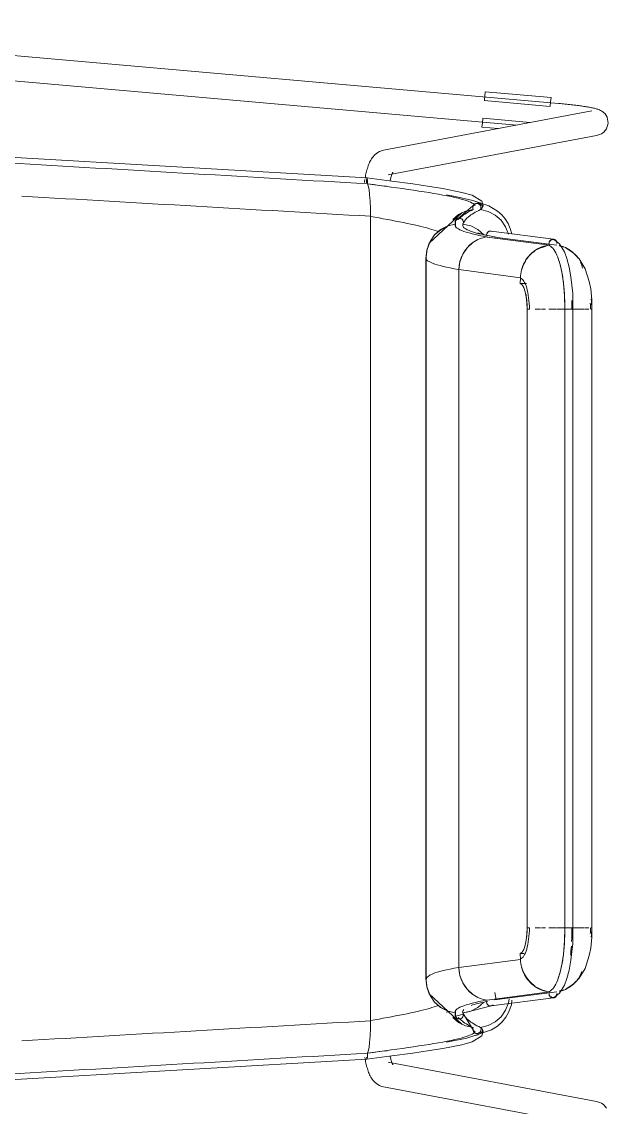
# Model space of a CAD drawing. Header units: millimetres. Extents: x 155927 to 326028, y -36033 to 97293.
# Drawn here: x 228621 to 228901, y 15437 to 15955 of the extents above; entities that cross this region are included whole.
import ezdxf

# ---------------------------------------------------------------- set-up
doc = ezdxf.new("R2010")
doc.units = ezdxf.units.MM
doc.header["$MEASUREMENT"] = 0
doc.layers.add('I-FURN', color=8, linetype='CONTINUOUS', lineweight=9)

msp = doc.modelspace()

# ---------------------------------------------------------------- linework, layer by layer
at = {"layer": 'I-FURN'}
for p, q in [((228876.87, 15915.6), (228433.55, 15954.55)), ((228432.5, 15942.59), (228857, 15905.3)), ((228841.67, 15919.13), (228841.85, 15921.18)), ((228841.85, 15921.18), (228873.26, 15918.42)), ((228841.48, 15916.94), (228872.89, 15914.18)), ((228841.49, 15917.07), (228841.67, 15919.13)), ((228873.08, 15916.37), (228872.9, 15914.31)), ((228873.26, 15918.42), (228873.08, 15916.37)), ((228892.72, 15912.12), (228793.43, 15893.31)), ((228877.03, 15915.59), (228876.87, 15915.6)), ((228877.78, 15915.52), (228877.03, 15915.59)), ((228878.53, 15915.45), (228877.78, 15915.52)), ((228879.28, 15915.38), (228878.53, 15915.45)), ((228880.02, 15915.3), (228879.28, 15915.38)), ((228880.76, 15915.23), (228880.02, 15915.3)), ((228881.5, 15915.15), (228880.76, 15915.23)), ((228882.22, 15915.07), (228881.5, 15915.15)), ((228882.94, 15914.99), (228882.22, 15915.07)), ((228883.65, 15914.91), (228882.94, 15914.99)), ((228884.35, 15914.82), (228883.65, 15914.91)), ((228885.04, 15914.74), (228884.35, 15914.82)), ((228885.71, 15914.65), (228885.04, 15914.74)), ((228886.37, 15914.56), (228885.71, 15914.65)), ((228887.02, 15914.47), (228886.37, 15914.56)), ((228887.66, 15914.38), (228887.02, 15914.47)), ((228888.28, 15914.29), (228887.66, 15914.38)), ((228888.88, 15914.2), (228888.28, 15914.29)), ((228889.47, 15914.11), (228888.88, 15914.2)), ((228890.03, 15914.02), (228889.47, 15914.11)), ((228890.59, 15913.92), (228890.03, 15914.02)), ((228891.12, 15913.83), (228890.59, 15913.92)), ((228891.63, 15913.74), (228891.12, 15913.83)), ((228892.13, 15913.64), (228891.63, 15913.74)), ((228892.61, 15913.54), (228892.13, 15913.64)), ((228893.07, 15913.45), (228892.61, 15913.54)), ((228893.51, 15913.35), (228893.07, 15913.45)), ((228893.94, 15913.25), (228893.51, 15913.35)), ((228894.35, 15913.15), (228893.94, 15913.25)), ((228894.75, 15913.04), (228894.35, 15913.15)), ((228895.15, 15912.92), (228894.75, 15913.04)), ((228895.54, 15912.8), (228895.15, 15912.92)), ((228895.95, 15912.66), (228895.54, 15912.8)), ((228896.38, 15912.49), (228895.95, 15912.66)), ((228896.85, 15912.27), (228896.38, 15912.49)), ((228897.41, 15911.97), (228896.85, 15912.27)), ((228898.11, 15911.49), (228897.41, 15911.97)), ((228899.02, 15910.63), (228898.11, 15911.49)), ((228840.37, 15904.26), (228840.55, 15906.31)), ((228840.55, 15906.31), (228840.73, 15908.37)), ((228863.34, 15906.51), (228840.74, 15908.5)), ((228900.06, 15908.98), (228899.02, 15910.63)), ((228899.71, 15903.47), (228900.55, 15906.22)), ((228900.55, 15906.22), (228900.06, 15908.98)), ((228795.66, 15881.52), (228894.95, 15900.33)), ((228840.37, 15904.26), (228848.26, 15903.57)), ((228895.37, 15900.42), (228894.95, 15900.33)), ((228895.89, 15900.56), (228895.37, 15900.42)), ((228896.51, 15900.77), (228895.89, 15900.56)), ((228897.31, 15901.14), (228896.51, 15900.77)), ((228898.39, 15901.89), (228897.31, 15901.14)), ((228899.71, 15903.47), (228898.39, 15901.89)), ((228785.58, 15880.12), (228453.67, 15899.4)), ((228788.5, 15890.2), (228788.1, 15889.67)), ((228788.95, 15890.73), (228788.5, 15890.2)), ((228789.47, 15891.26), (228788.95, 15890.73)), ((228790.07, 15891.77), (228789.47, 15891.26)), ((228790.76, 15892.25), (228790.07, 15891.77)), ((228791.55, 15892.69), (228790.76, 15892.25)), ((228792.44, 15893.05), (228791.55, 15892.69)), ((228793.43, 15893.31), (228792.44, 15893.05)), ((228785.94, 15885.2), (228785.75, 15884.6)), ((228786.15, 15885.8), (228785.94, 15885.2)), ((228786.37, 15886.38), (228786.15, 15885.8)), ((228786.6, 15886.95), (228786.37, 15886.38)), ((228786.85, 15887.51), (228786.6, 15886.95)), ((228787.13, 15888.06), (228786.85, 15887.51)), ((228787.42, 15888.59), (228787.13, 15888.06)), ((228787.74, 15889.14), (228787.42, 15888.59)), ((228788.1, 15889.67), (228787.74, 15889.14)), ((228784.8, 15880.7), (228784.67, 15880.01)), ((228784.93, 15881.39), (228784.8, 15880.7)), ((228785.08, 15882.05), (228784.93, 15881.39)), ((228785.23, 15882.71), (228785.08, 15882.05)), ((228785.39, 15883.35), (228785.23, 15882.71)), ((228785.56, 15883.98), (228785.39, 15883.35)), ((228785.43, 15879.58), (228785.48, 15879.87)), ((228785.48, 15879.87), (228785.44, 15879.58)), ((228785.48, 15879.87), (228785.53, 15880.06)), ((228785.53, 15880.05), (228785.48, 15879.87)), ((228785.53, 15880.06), (228785.58, 15880.12)), ((228785.58, 15880.11), (228785.53, 15880.05)), ((228785.75, 15884.6), (228785.56, 15883.98)), ((228785.58, 15880.12), (228785.64, 15880.05)), ((228785.58, 15880.11), (228797.44, 15878.56)), ((228785.64, 15880.04), (228785.58, 15880.11)), ((228785.64, 15880.05), (228785.69, 15879.85)), ((228785.69, 15879.85), (228785.64, 15880.04)), ((228785.73, 15879.55), (228785.69, 15879.85)), ((228785.69, 15879.85), (228785.73, 15879.55)), ((228796.89, 15879.88), (228796.79, 15879.44)), ((228797, 15880.31), (228796.89, 15879.88)), ((228797.11, 15880.7), (228797, 15880.31)), ((228797.21, 15881.07), (228797.11, 15880.7)), ((228797.32, 15881.4), (228797.21, 15881.07)), ((228797.43, 15881.7), (228797.32, 15881.4)), ((228797.53, 15881.97), (228797.43, 15881.7)), ((228797.63, 15882.21), (228797.53, 15881.97)), ((228797.71, 15882.4), (228797.63, 15882.21)), ((228797.79, 15882.55), (228797.71, 15882.4)), ((228797.83, 15882.64), (228797.79, 15882.55)), ((228797.88, 15882.71), (228797.83, 15882.64)), ((228797.89, 15882.74), (228797.88, 15882.71)), ((228784.45, 15878.59), (228784.35, 15877.87)), ((228784.56, 15879.31), (228784.45, 15878.59)), ((228785.38, 15878.75), (228785.37, 15878.26)), ((228785.37, 15878.26), (228785.38, 15878.75)), ((228785.37, 15878.26), (228785.37, 15877.76)), ((228785.37, 15877.76), (228785.37, 15878.26)), ((228785.4, 15879.2), (228785.38, 15878.75)), ((228785.38, 15878.75), (228785.4, 15879.2)), ((228785.44, 15879.58), (228785.4, 15879.2)), ((228785.4, 15879.2), (228785.43, 15879.58)), ((228785.76, 15879.16), (228785.73, 15879.55)), ((228785.73, 15879.55), (228785.76, 15879.17)), ((228785.76, 15879.17), (228785.79, 15878.71)), ((228785.78, 15878.71), (228785.76, 15879.16)), ((228785.77, 15877.25), (228785.79, 15877.72)), ((228785.79, 15877.72), (228785.77, 15877.25)), ((228785.77, 15877.25), (228786.17, 15876.35)), ((228786.17, 15876.35), (228785.77, 15877.25)), ((228785.79, 15878.22), (228785.78, 15878.71)), ((228785.79, 15878.71), (228785.79, 15878.22)), ((228785.79, 15877.72), (228785.79, 15878.22)), ((228785.79, 15878.22), (228785.79, 15877.72)), ((228786.54, 15874.6), (228786.17, 15876.35)), ((228786.17, 15876.35), (228786.54, 15874.61)), ((228786.54, 15874.61), (228786.85, 15872.14)), ((228786.85, 15872.11), (228786.54, 15874.6)), ((228796.69, 15878.97), (228796.59, 15878.48)), ((228796.79, 15879.44), (228796.69, 15878.97)), ((228797.44, 15878.56), (228807.37, 15877.21)), ((228807.37, 15877.21), (228815.39, 15876.02)), ((228815.39, 15876.02), (228821.7, 15874.99)), ((228821.7, 15874.99), (228830.72, 15873.19)), ((228786.85, 15872.11), (228787.09, 15869.05)), ((228787.09, 15869), (228786.85, 15872.11)), ((228827.56, 15871.27), (228823.5, 15872.01)), ((228836.08, 15869.38), (228827.56, 15871.27)), ((228830.72, 15873.19), (228835.72, 15871.78)), ((228835.72, 15871.78), (228840.36, 15869.01)), ((228843.71, 15866.71), (228836.08, 15869.38)), ((228787.09, 15869.01), (228787.24, 15865.53)), ((228787.24, 15865.47), (228787.09, 15869)), ((228787.24, 15865.47), (228787.3, 15861.78)), ((228787.3, 15861.7), (228787.24, 15865.47)), ((228837.11, 15867.68), (228827.69, 15859.56)), ((228832.57, 15864.27), (228829.24, 15862.63)), ((228829.25, 15862.62), (228832.57, 15864.26)), ((228832.57, 15864.26), (228836.18, 15865.05)), ((228836.18, 15865.05), (228832.57, 15864.27)), ((228836, 15866.03), (228836.09, 15866.52)), ((228836.09, 15866.52), (228836, 15866.03)), ((228836.03, 15865.53), (228836, 15866.03)), ((228836, 15866.03), (228836.03, 15865.53)), ((228836.18, 15865.05), (228836.03, 15865.53)), ((228836.03, 15865.53), (228836.18, 15865.05)), ((228836.09, 15866.52), (228836.3, 15866.97)), ((228836.3, 15866.97), (228836.09, 15866.52)), ((228836.62, 15867.35), (228836.3, 15866.97)), ((228836.3, 15866.97), (228836.62, 15867.34)), ((228837.02, 15867.64), (228836.62, 15867.35)), ((228836.62, 15867.34), (228837.02, 15867.63)), ((228836.84, 15867.53), (228837.05, 15867.65)), ((228837.48, 15867.82), (228837.02, 15867.64)), ((228837.02, 15867.63), (228837.48, 15867.81)), ((228837.97, 15867.88), (228837.48, 15867.82)), ((228837.48, 15867.81), (228837.97, 15867.87)), ((228838.45, 15867.81), (228837.97, 15867.88)), ((228837.97, 15867.87), (228838.45, 15867.8)), ((228838.9, 15867.61), (228838.45, 15867.81)), ((228838.45, 15867.8), (228838.9, 15867.61)), ((228838.9, 15867.61), (228839.3, 15867.31)), ((228839.3, 15867.31), (228838.9, 15867.61)), ((228839.3, 15867.31), (228839.6, 15866.92)), ((228839.61, 15866.92), (228839.3, 15867.31)), ((228839.6, 15866.92), (228839.8, 15866.46)), ((228839.8, 15866.47), (228839.61, 15866.92)), ((228839.83, 15865.47), (228839.67, 15865)), ((228839.67, 15865), (228839.83, 15865.47)), ((228843.3, 15864.1), (228839.67, 15865)), ((228839.88, 15865.97), (228839.8, 15866.47)), ((228839.8, 15866.46), (228839.87, 15865.97)), ((228839.87, 15865.97), (228839.83, 15865.47)), ((228839.83, 15865.47), (228839.88, 15865.97)), ((228840.36, 15869.01), (228840.89, 15866.82)), ((228840.89, 15866.82), (228840.59, 15865.91)), ((228846.62, 15862.36), (228843.3, 15864.1)), ((228847.82, 15864.21), (228843.71, 15866.71)), ((228849.79, 15862.47), (228847.82, 15864.21)), ((228787.3, 15478.3), (228787.3, 15861.7)), ((228787.3, 15861.7), (228787.3, 15478.3)), ((228830.92, 15863.57), (228815.22, 15848.97)), ((228829.24, 15862.63), (228826.41, 15860.23)), ((228826.41, 15860.22), (228829.25, 15862.62)), ((228827.59, 15859.01), (228827.68, 15859.5)), ((228827.67, 15859.5), (228827.59, 15859.01)), ((228827.63, 15858.51), (228827.59, 15859.01)), ((228827.59, 15859.01), (228827.63, 15858.51)), ((228827.88, 15859.95), (228827.67, 15859.5)), ((228827.68, 15859.5), (228827.88, 15859.95)), ((228827.82, 15859.86), (228827.78, 15856.98)), ((228828.19, 15860.34), (228827.88, 15859.95)), ((228827.88, 15859.95), (228828.19, 15860.33)), ((228828.19, 15860.33), (228828.59, 15860.63)), ((228828.59, 15860.63), (228828.19, 15860.34)), ((228829.06, 15860.82), (228828.59, 15860.63)), ((228828.59, 15860.63), (228829.06, 15860.81)), ((228829.55, 15860.89), (228829.06, 15860.82)), ((228829.06, 15860.81), (228829.55, 15860.88)), ((228830.04, 15860.82), (228829.55, 15860.89)), ((228829.55, 15860.88), (228830.04, 15860.81)), ((228830.5, 15860.63), (228830.04, 15860.82)), ((228830.04, 15860.81), (228830.5, 15860.63)), ((228830.5, 15860.63), (228830.9, 15860.33)), ((228830.9, 15860.34), (228830.5, 15860.63)), ((228831.22, 15859.95), (228830.9, 15860.34)), ((228830.9, 15860.33), (228831.21, 15859.95)), ((228831.21, 15859.95), (228831.42, 15859.5)), ((228831.42, 15859.5), (228831.22, 15859.95)), ((228831.42, 15859.5), (228831.5, 15859.01)), ((228831.5, 15859.01), (228831.42, 15859.5)), ((228831.5, 15859.01), (228831.46, 15858.51)), ((228831.46, 15858.51), (228831.5, 15859.01)), ((228849.45, 15859.88), (228846.62, 15862.36)), ((228851.62, 15856.79), (228849.45, 15859.88)), ((228851.47, 15860.49), (228849.79, 15862.47)), ((228852.85, 15858.29), (228851.47, 15860.49)), ((228820.68, 15855.4), (228817.81, 15852.89)), ((228817.82, 15852.89), (228820.69, 15855.39)), ((228824.08, 15857.15), (228820.68, 15855.4)), ((228820.69, 15855.39), (228824.08, 15857.14)), ((228827.79, 15858.04), (228824.08, 15857.15)), ((228827.8, 15858.04), (228827.63, 15858.51)), ((228827.63, 15858.51), (228827.79, 15858.04)), ((228831.46, 15858.51), (228831.3, 15858.04)), ((228831.3, 15858.04), (228831.46, 15858.51)), ((228835.01, 15857.15), (228831.3, 15858.04)), ((228831.58, 15858.72), (228831.4, 15858.29)), ((228838.41, 15855.4), (228835.01, 15857.15)), ((228838.38, 15853.89), (228840.81, 15853.13)), ((228841.28, 15852.89), (228838.41, 15855.4)), ((228842.86, 15853.81), (228842.66, 15853.36)), ((228843.16, 15854.2), (228842.86, 15853.81)), ((228843.54, 15854.49), (228843.16, 15854.2)), ((228843.98, 15854.68), (228843.54, 15854.49)), ((228844.45, 15854.75), (228843.98, 15854.68)), ((228844.92, 15854.68), (228844.45, 15854.75)), ((228844.68, 15854.73), (228874.46, 15850.88)), ((228845.36, 15854.49), (228844.92, 15854.68)), ((228853.02, 15853.28), (228851.62, 15856.79)), ((228853.87, 15855.93), (228852.85, 15858.29)), ((228854.53, 15853.42), (228853.87, 15855.93)), ((228815.82, 15850.07), (228814.09, 15845.6)), ((228815.64, 15849.75), (228814.27, 15846.18)), ((228814.28, 15846.18), (228815.65, 15849.75)), ((228815.22, 15848.97), (228814.52, 15847.04)), ((228817.81, 15852.89), (228815.64, 15849.75)), ((228815.65, 15849.75), (228817.82, 15852.89)), ((228836.01, 15849.27), (228833.27, 15846.78)), ((228840.81, 15853.13), (228847.11, 15851.76)), ((228842.66, 15853.36), (228842.58, 15852.87)), ((228842.58, 15852.87), (228842.62, 15852.37)), ((228842.78, 15851.9), (228872.48, 15848.06)), ((228846.32, 15851.88), (228876.02, 15848.04)), ((228870.05, 15848.81), (228874.83, 15848.19)), ((228874.96, 15850.52), (228877.34, 15848.63)), ((228877.34, 15848.63), (228879.64, 15844.8)), ((228814.09, 15845.6), (228813.65, 15841.85)), ((228813.8, 15842.39), (228814.28, 15846.18)), ((228814.27, 15846.18), (228813.8, 15842.39)), ((228831.19, 15843.67), (228829.88, 15840.13)), ((228833.27, 15846.78), (228831.19, 15843.67)), ((228879.64, 15844.8), (228880.84, 15841.63)), ((228880.45, 15846.5), (228882.72, 15845.16)), ((228882.72, 15845.16), (228884.79, 15843.49)), ((228884.79, 15843.49), (228886.62, 15841.52)), ((228813.65, 15841.85), (228813.65, 15537.05)), ((228813.8, 15497.61), (228813.8, 15842.39)), ((228813.8, 15842.39), (228813.8, 15497.61)), ((228829.88, 15840.13), (228829.4, 15836.36)), ((228876.69, 15841.58), (228876.5, 15842.1)), ((228877.57, 15838.76), (228876.69, 15841.58)), ((228878.37, 15835.26), (228877.57, 15838.76)), ((228880.84, 15841.63), (228881.92, 15837.59)), ((228886.62, 15841.52), (228889.49, 15836.8)), ((228829.4, 15836.36), (228858.68, 15832.5)), ((228829.4, 15503.64), (228829.4, 15836.36)), ((228829.4, 15836.36), (228829.4, 15503.64)), ((228879.2, 15829.82), (228878.37, 15835.26)), ((228881.92, 15837.59), (228882.78, 15832.87)), ((228889.49, 15836.8), (228891.52, 15830.65)), ((228858.68, 15832.5), (228858.61, 15829.78)), ((228861.62, 15829.78), (228858.61, 15829.78)), ((228858.61, 15829.78), (228859.47, 15829.14)), ((228859.47, 15829.14), (228860.26, 15827.79)), ((228879.68, 15823.84), (228879.2, 15829.82)), ((228882.78, 15832.87), (228883.58, 15824.99)), ((228891.52, 15830.65), (228892.17, 15827.15)), ((228860.26, 15827.79), (228860.93, 15825.81)), ((228860.93, 15825.81), (228861.44, 15823.31)), ((228861.44, 15823.31), (228861.76, 15820.46)), ((228879.77, 15817.43), (228879.68, 15823.84)), ((228883.58, 15824.99), (228883.73, 15817.43)), ((228892.17, 15827.15), (228892.69, 15821.94)), ((228861.76, 15820.46), (228861.87, 15817.43)), ((228892.69, 15821.94), (228892.77, 15817.43)), ((228861.87, 15817.43), (228861.87, 15522.57)), ((228861.93, 15522.57), (228861.93, 15817.43)), ((228865.78, 15817.43), (228868.24, 15817.43)), ((228868.76, 15817.43), (228870.6, 15817.43)), ((228872.23, 15817.43), (228875.79, 15817.43)), ((228875.98, 15817.43), (228879.8, 15817.43)), ((228879.8, 15817.43), (228875.99, 15817.43)), ((228879.77, 15817.43), (228879.77, 15522.57)), ((228879.77, 15817.43), (228883.73, 15817.43)), ((228879.88, 15817.43), (228879.77, 15817.43)), ((228880.1, 15817.43), (228879.88, 15817.43)), ((228880.43, 15817.43), (228880.1, 15817.43)), ((228880.85, 15817.43), (228880.43, 15817.43)), ((228881.33, 15817.43), (228880.85, 15817.43)), ((228881.82, 15817.43), (228881.33, 15817.43)), ((228882.32, 15817.43), (228881.82, 15817.43)), ((228882.77, 15817.43), (228882.32, 15817.43)), ((228883.16, 15817.43), (228882.77, 15817.43)), ((228883.46, 15817.43), (228883.16, 15817.43)), ((228883.66, 15817.43), (228883.46, 15817.43)), ((228886.51, 15817.43), (228883.49, 15817.43)), ((228883.49, 15817.43), (228886.5, 15817.43)), ((228883.73, 15817.43), (228883.66, 15817.43)), ((228883.73, 15522.57), (228883.73, 15817.43)), ((228886.67, 15817.43), (228889.25, 15817.43)), ((228889.52, 15817.43), (228891.28, 15817.43)), ((228892.47, 15817.43), (228892.75, 15817.43)), ((228892.77, 15817.43), (228892.6, 15817.43)), ((228892.77, 15522.57), (228892.77, 15817.43)), ((228813.65, 15537.05), (228813.65, 15498.14)), ((228861.87, 15522.57), (228861.76, 15519.54)), ((228867.04, 15522.57), (228865.78, 15522.57)), ((228867.03, 15522.57), (228868.28, 15522.57)), ((228870.6, 15522.57), (228868.76, 15522.57)), ((228875.79, 15522.57), (228872.23, 15522.57)), ((228879.8, 15522.57), (228875.98, 15522.57)), ((228875.99, 15522.57), (228879.8, 15522.57)), ((228879.69, 15516.35), (228879.77, 15522.57)), ((228883.73, 15522.57), (228879.88, 15522.57)), ((228879.88, 15522.57), (228880.1, 15522.57)), ((228880.1, 15522.57), (228880.43, 15522.57)), ((228880.43, 15522.57), (228880.85, 15522.57)), ((228880.85, 15522.57), (228881.33, 15522.57)), ((228881.33, 15522.57), (228881.82, 15522.57)), ((228881.82, 15522.57), (228882.32, 15522.57)), ((228882.32, 15522.57), (228882.77, 15522.57)), ((228882.77, 15522.57), (228883.16, 15522.57)), ((228883.16, 15522.57), (228883.46, 15522.57)), ((228883.46, 15522.57), (228883.66, 15522.57)), ((228883.49, 15522.57), (228886.51, 15522.57)), ((228886.5, 15522.57), (228883.49, 15522.57)), ((228883.58, 15515.01), (228883.73, 15522.57)), ((228883.66, 15522.57), (228883.73, 15522.57)), ((228889.25, 15522.57), (228886.67, 15522.57)), ((228891.28, 15522.57), (228889.52, 15522.57)), ((228892.75, 15522.57), (228892.47, 15522.57)), ((228892.6, 15522.57), (228892.77, 15522.57)), ((228892.69, 15518.06), (228892.77, 15522.57)), ((228861.76, 15519.54), (228861.44, 15516.69)), ((228892.17, 15512.85), (228892.69, 15518.06)), ((228860.26, 15512.21), (228859.47, 15510.86)), ((228860.93, 15514.19), (228860.26, 15512.21)), ((228861.44, 15516.69), (228860.93, 15514.19)), ((228879.16, 15509.79), (228879.69, 15516.35)), ((228882.78, 15507.13), (228883.58, 15515.01)), ((228891.52, 15509.35), (228892.17, 15512.85)), ((228858.68, 15507.5), (228829.4, 15503.64)), ((228859.47, 15510.86), (228858.61, 15510.22)), ((228858.61, 15510.22), (228860.27, 15510.22)), ((228858.61, 15510.22), (228858.68, 15507.5)), ((228878.57, 15505.77), (228879.16, 15509.79)), ((228881.92, 15502.41), (228882.78, 15507.13)), ((228889.49, 15503.2), (228891.52, 15509.35)), ((228829.4, 15503.64), (228829.88, 15499.87)), ((228877.6, 15501.34), (228878.57, 15505.77)), ((228880.84, 15498.37), (228881.92, 15502.41)), ((228886.62, 15498.48), (228889.49, 15503.2)), ((228814.09, 15494.4), (228813.65, 15498.15)), ((228814.28, 15493.82), (228813.8, 15497.61)), ((228813.8, 15497.61), (228814.27, 15493.82)), ((228829.88, 15499.87), (228831.19, 15496.33)), ((228876.5, 15497.9), (228877.6, 15501.34)), ((228879.64, 15495.2), (228880.84, 15498.37)), ((228884.79, 15496.51), (228886.62, 15498.48)), ((228815.82, 15489.93), (228814.09, 15494.4)), ((228814.27, 15493.82), (228815.64, 15490.25)), ((228815.65, 15490.25), (228814.28, 15493.82)), ((228815.22, 15491.03), (228814.52, 15492.96)), ((228831.19, 15496.33), (228833.27, 15493.21)), ((228833.27, 15493.21), (228836.01, 15490.73)), ((228842.78, 15488.1), (228872.48, 15491.94)), ((228876.02, 15491.96), (228846.32, 15488.12)), ((228847.11, 15488.24), (228846.42, 15491.73)), ((228870.05, 15491.19), (228872.49, 15491.51)), ((228877.34, 15491.37), (228879.64, 15495.2)), ((228880.45, 15493.5), (228882.72, 15494.84)), ((228882.72, 15494.84), (228884.79, 15496.51)), ((228830.92, 15476.43), (228815.22, 15491.03)), ((228815.64, 15490.25), (228817.81, 15487.11)), ((228817.82, 15487.11), (228815.65, 15490.25)), ((228817.81, 15487.11), (228820.68, 15484.6)), ((228820.69, 15484.61), (228817.82, 15487.11)), ((228838.41, 15484.6), (228841.28, 15487.11)), ((228842.62, 15487.63), (228842.58, 15487.13)), ((228842.58, 15487.13), (228842.66, 15486.64)), ((228842.66, 15486.64), (228842.86, 15486.19)), ((228874.46, 15489.12), (228844.68, 15485.27)), ((228851.62, 15483.21), (228853.02, 15486.72)), ((228853.39, 15488.47), (228853.01, 15486.72)), ((228853.02, 15486.72), (228853.39, 15488.46)), ((228854.36, 15485.73), (228854.65, 15488)), ((228874.96, 15489.48), (228877.34, 15491.37)), ((228820.68, 15484.6), (228824.08, 15482.85)), ((228824.08, 15482.85), (228820.69, 15484.61)), ((228824.08, 15482.85), (228827.79, 15481.96)), ((228827.59, 15480.99), (228827.63, 15481.49)), ((228827.63, 15481.49), (228827.59, 15480.99)), ((228827.63, 15481.49), (228827.8, 15481.96)), ((228827.79, 15481.96), (228827.63, 15481.49)), ((228827.69, 15480.44), (228831.58, 15481.28)), ((228827.82, 15480.14), (228827.78, 15483.02)), ((228833.15, 15482.31), (228831.28, 15481.99)), ((228831.3, 15481.96), (228835.01, 15482.85)), ((228831.3, 15481.96), (228831.46, 15481.49)), ((228831.46, 15481.49), (228831.3, 15481.96)), ((228837.11, 15472.32), (228831.4, 15481.71)), ((228831.46, 15481.49), (228831.5, 15480.99)), ((228831.5, 15480.99), (228831.46, 15481.49)), ((228844.76, 15485.28), (228833.15, 15482.31)), ((228835.01, 15482.85), (228838.41, 15484.6)), ((228842.86, 15486.19), (228843.16, 15485.8)), ((228843.16, 15485.8), (228843.54, 15485.51)), ((228843.54, 15485.51), (228843.98, 15485.32)), ((228843.98, 15485.32), (228844.45, 15485.25)), ((228844.45, 15485.25), (228844.92, 15485.32)), ((228844.92, 15485.32), (228845.36, 15485.51)), ((228845.36, 15485.51), (228845.75, 15485.8)), ((228849.45, 15480.12), (228851.62, 15483.21)), ((228851.72, 15479.86), (228853.06, 15482.13)), ((228853.06, 15482.13), (228854.36, 15485.73)), ((228787.24, 15474.53), (228787.3, 15478.3)), ((228787.3, 15478.22), (228787.24, 15474.53)), ((228829.2, 15477.41), (228826.41, 15479.77)), ((228826.41, 15479.77), (228829.24, 15477.37)), ((228827.68, 15480.5), (228827.59, 15480.99)), ((228827.59, 15480.99), (228827.67, 15480.5)), ((228827.67, 15480.5), (228827.88, 15480.05)), ((228827.88, 15480.05), (228827.68, 15480.5)), ((228828.19, 15479.67), (228827.88, 15480.05)), ((228827.88, 15480.05), (228828.19, 15479.66)), ((228828.59, 15479.37), (228828.19, 15479.67)), ((228828.19, 15479.66), (228828.59, 15479.37)), ((228829.06, 15479.18), (228828.59, 15479.37)), ((228828.59, 15479.37), (228829.06, 15479.18)), ((228829.55, 15479.12), (228829.06, 15479.18)), ((228829.06, 15479.18), (228829.55, 15479.11)), ((228829.24, 15477.37), (228832.57, 15475.73)), ((228832.57, 15475.74), (228829.25, 15477.38)), ((228830.04, 15479.18), (228829.55, 15479.12)), ((228829.55, 15479.11), (228830.04, 15479.18)), ((228830.5, 15479.37), (228830.04, 15479.18)), ((228830.04, 15479.18), (228830.5, 15479.37)), ((228830.9, 15479.67), (228830.5, 15479.37)), ((228830.5, 15479.37), (228830.9, 15479.66)), ((228831.21, 15480.05), (228830.9, 15479.67)), ((228830.9, 15479.66), (228831.22, 15480.05)), ((228831.42, 15480.5), (228831.21, 15480.05)), ((228831.22, 15480.05), (228831.42, 15480.5)), ((228831.5, 15480.99), (228831.42, 15480.5)), ((228831.42, 15480.5), (228831.5, 15480.99)), ((228843.3, 15475.9), (228846.62, 15477.64)), ((228846.62, 15477.64), (228849.45, 15480.12)), ((228847.7, 15475.7), (228849.94, 15477.69)), ((228849.94, 15477.69), (228851.72, 15479.86)), ((228786.85, 15467.89), (228787.09, 15471)), ((228787.09, 15470.95), (228786.85, 15467.89)), ((228787.09, 15471), (228787.24, 15474.53)), ((228787.24, 15474.47), (228787.09, 15470.99)), ((228836.18, 15474.95), (228832.57, 15475.74)), ((228832.57, 15475.73), (228836.18, 15474.95)), ((228833.16, 15469.89), (228844.87, 15473.88)), ((228835.72, 15468.22), (228840.36, 15470.99)), ((228836, 15473.97), (228836.03, 15474.47)), ((228836.03, 15474.47), (228836, 15473.97)), ((228836.09, 15473.48), (228836, 15473.97)), ((228836, 15473.97), (228836.09, 15473.48)), ((228836.03, 15474.47), (228836.18, 15474.95)), ((228836.18, 15474.95), (228836.03, 15474.47)), ((228836.3, 15473.03), (228836.09, 15473.48)), ((228836.09, 15473.48), (228836.3, 15473.03)), ((228836.62, 15472.65), (228836.3, 15473.03)), ((228836.3, 15473.03), (228836.62, 15472.65)), ((228837.02, 15472.37), (228836.62, 15472.65)), ((228836.62, 15472.65), (228837.02, 15472.36)), ((228837.48, 15472.18), (228837.02, 15472.37)), ((228837.02, 15472.36), (228837.48, 15472.18)), ((228837.97, 15472.12), (228837.48, 15472.18)), ((228837.48, 15472.18), (228837.97, 15472.12)), ((228838.45, 15472.2), (228837.97, 15472.12)), ((228837.97, 15472.12), (228838.45, 15472.19)), ((228838.9, 15472.39), (228838.45, 15472.2)), ((228838.45, 15472.19), (228838.9, 15472.39)), ((228839.3, 15472.69), (228838.9, 15472.39)), ((228838.9, 15472.39), (228839.3, 15472.69)), ((228839.6, 15473.08), (228839.3, 15472.69)), ((228839.3, 15472.69), (228839.61, 15473.08)), ((228839.8, 15473.54), (228839.6, 15473.08)), ((228839.61, 15473.08), (228839.8, 15473.53)), ((228839.67, 15475), (228843.3, 15475.9)), ((228839.67, 15475), (228839.83, 15474.53)), ((228839.83, 15474.53), (228839.67, 15475)), ((228839.87, 15474.03), (228839.8, 15473.54)), ((228839.8, 15473.53), (228839.88, 15474.03)), ((228840.36, 15470.99), (228840.89, 15473.18)), ((228840.89, 15473.18), (228840.59, 15474.09)), ((228844.87, 15473.88), (228847.7, 15475.7)), ((228786.54, 15465.4), (228786.85, 15467.89)), ((228786.85, 15467.86), (228786.54, 15465.4)), ((228821.7, 15465.01), (228830.72, 15466.81)), ((228823.5, 15467.99), (228833.16, 15469.89)), ((228830.72, 15466.81), (228835.72, 15468.22)), ((228784.67, 15459.99), (228784.56, 15460.69)), ((228785.4, 15460.8), (228785.44, 15460.42)), ((228785.43, 15460.42), (228785.4, 15460.8)), ((228785.48, 15460.13), (228785.43, 15460.42)), ((228785.44, 15460.42), (228785.48, 15460.13)), ((228785.58, 15459.89), (228797.44, 15461.44)), ((228785.69, 15460.15), (228785.73, 15460.45)), ((228785.73, 15460.44), (228785.69, 15460.15)), ((228785.73, 15460.45), (228785.76, 15460.83)), ((228785.76, 15460.83), (228785.73, 15460.44)), ((228785.76, 15460.83), (228785.78, 15461.29)), ((228785.79, 15461.29), (228785.76, 15460.83)), ((228786.17, 15463.65), (228785.77, 15462.75)), ((228785.77, 15462.75), (228786.17, 15463.65)), ((228785.79, 15462.28), (228785.77, 15462.75)), ((228785.77, 15462.75), (228785.79, 15462.28)), ((228785.78, 15461.29), (228785.79, 15461.78)), ((228785.79, 15461.78), (228785.79, 15462.28)), ((228785.79, 15462.28), (228785.79, 15461.78)), ((228785.79, 15461.78), (228785.79, 15461.29)), ((228786.17, 15463.65), (228786.54, 15465.4)), ((228786.54, 15465.39), (228786.17, 15463.65)), ((228796.69, 15461.03), (228796.59, 15461.52)), ((228796.79, 15460.56), (228796.69, 15461.03)), ((228796.89, 15460.11), (228796.79, 15460.56)), ((228797.44, 15461.44), (228807.37, 15462.79)), ((228807.37, 15462.79), (228815.39, 15463.98)), ((228815.39, 15463.98), (228821.7, 15465.01)), ((228785.58, 15459.88), (228453.67, 15440.6)), ((228784.8, 15459.29), (228784.67, 15459.99)), ((228784.93, 15458.61), (228784.8, 15459.29)), ((228785.08, 15457.95), (228784.93, 15458.61)), ((228785.23, 15457.29), (228785.08, 15457.95)), ((228785.39, 15456.65), (228785.23, 15457.29)), ((228785.56, 15456.02), (228785.39, 15456.65)), ((228785.53, 15459.95), (228785.58, 15459.89)), ((228785.58, 15459.88), (228785.53, 15459.94)), ((228785.75, 15455.4), (228785.56, 15456.02)), ((228785.94, 15454.8), (228785.75, 15455.4)), ((228894.95, 15439.67), (228795.66, 15458.48)), ((228797, 15459.69), (228796.89, 15460.11)), ((228797.11, 15459.3), (228797, 15459.69)), ((228797.21, 15458.93), (228797.11, 15459.3)), ((228797.32, 15458.6), (228797.21, 15458.93)), ((228797.43, 15458.29), (228797.32, 15458.6)), ((228797.53, 15458.03), (228797.43, 15458.29)), ((228797.63, 15457.79), (228797.53, 15458.03)), ((228797.71, 15457.6), (228797.63, 15457.79)), ((228797.79, 15457.45), (228797.71, 15457.6)), ((228797.83, 15457.36), (228797.79, 15457.45)), ((228797.88, 15457.29), (228797.83, 15457.36)), ((228797.89, 15457.26), (228797.88, 15457.29)), ((228786.15, 15454.2), (228785.94, 15454.8)), ((228786.37, 15453.62), (228786.15, 15454.2)), ((228786.6, 15453.05), (228786.37, 15453.62)), ((228786.85, 15452.49), (228786.6, 15453.05)), ((228787.13, 15451.94), (228786.85, 15452.49)), ((228787.42, 15451.4), (228787.13, 15451.94)), ((228787.74, 15450.86), (228787.42, 15451.4)), ((228788.1, 15450.33), (228787.74, 15450.86)), ((228788.5, 15449.79), (228788.1, 15450.33)), ((228788.95, 15449.27), (228788.5, 15449.79)), ((228789.47, 15448.74), (228788.95, 15449.27)), ((228790.07, 15448.23), (228789.47, 15448.74)), ((228790.76, 15447.75), (228790.07, 15448.23)), ((228791.55, 15447.31), (228790.76, 15447.75)), ((228792.44, 15446.95), (228791.55, 15447.31)), ((228793.43, 15446.69), (228792.44, 15446.95)), ((228793.43, 15446.69), (228892.72, 15427.88)), ((228895.37, 15439.58), (228894.95, 15439.67)), ((228895.89, 15439.44), (228895.37, 15439.58)), ((228896.51, 15439.23), (228895.89, 15439.44)), ((228897.31, 15438.85), (228896.51, 15439.23)), ((228898.39, 15438.11), (228897.31, 15438.85)), ((228899.71, 15436.53), (228898.39, 15438.11))]:
    msp.add_line(p, q, dxfattribs=at)
for centre, major_axis, ratio, start_param, end_param in [((228844.45, 15852.78), (0, 1.96), 0.955139, 5.775592, 8.064923), ((228844.47, 15836.23), (0, 15.78), 0.955139, 0.595876, 1.562553), ((228844.47, 15836.23), (0, 15.78), 0.955139, 0.354206, 0.595753), ((228844.47, 15836.23), (0, 15.78), 0.955139, 0.112537, 0.354036), ((228888.49, 15817.43), (0, 12.4), 0.287441, 4.712389, 4.950404), ((228877.02, 15817.43), (-15.75, 0), 0.000004, 5.8107, 5.99294), ((228877.02, 15522.57), (-15.75, 0), 0.000004, 0.290246, 0.472486), ((228888.49, 15522.57), (0, 12.4), 0.287441, 4.492176, 4.712389), ((228844.47, 15503.77), (0, 15.78), 0.955139, 1.579038, 2.545717), ((228844.47, 15503.77), (0, 15.78), 0.955139, 2.545839, 2.787386), ((228844.47, 15503.77), (0, 15.78), 0.955139, 2.787556, 3.029056), ((228844.45, 15487.22), (0, 1.96), 0.955139, 1.359855, 3.903556)]:
    msp.add_ellipse(centre, major_axis=major_axis, ratio=ratio, start_param=start_param, end_param=end_param, dxfattribs=at)
for points in [[(228453.77, 15896.57), (228509.18, 15893.35), (228619.94, 15886.91), (228730.53, 15880.47), (228785.77, 15877.25)], [(228794.94, 15876.07), (228791.91, 15876.46), (228788.84, 15876.85), (228785.78, 15877.23)], [(228621.06, 15871.36), (228676.52, 15868.17), (228731.94, 15864.97), (228787.3, 15861.78)], [(228842.78, 15851.9), (228837.27, 15852.93), (228829.21, 15854.97), (228827.24, 15857.02), (228827.8, 15858.04)], [(228872.32, 15848.32), (228872.31, 15848.41), (228872.29, 15848.57), (228872.29, 15848.74), (228872.3, 15848.82)], [(228872.48, 15848.06), (228871.24, 15847.91), (228868.86, 15847.33), (228865.52, 15845.57), (228862.68, 15843.04), (228860.49, 15839.89), (228859.08, 15836.29), (228858.72, 15833.79), (228858.68, 15832.5)], [(228867.06, 15846.13), (228868.29, 15846.8), (228869.62, 15847.19), (228870.97, 15847.51)], [(228872.47, 15847.86), (228873.2, 15847.5), (228874.6, 15846.19), (228876.5, 15842.49), (228878.03, 15837.42), (228879.14, 15831.28), (228879.77, 15824.42), (228879.84, 15819.77), (228879.8, 15817.43)], [(228877.43, 15847.57), (228878.09, 15847.42), (228878.73, 15847.22), (228879.37, 15846.98)], [(228813.8, 15842.39), (228813.7, 15842.21), (228813.65, 15842.03), (228813.65, 15841.85)], [(228888.32, 15837.03), (228888.07, 15837.99), (228887.72, 15838.92), (228887.29, 15839.81)], [(228858.69, 15832.25), (228859.8, 15831.99), (228861.97, 15828.61), (228862.94, 15821.21), (228862.99, 15817.43)], [(228861.9, 15818.79), (228861.82, 15821.38), (228861.55, 15824.27), (228860.98, 15825.8)], [(228883.18, 15821.69), (228883.22, 15820.28), (228883.22, 15818.85), (228883.2, 15817.43)], [(228892.46, 15822.4), (228892.61, 15820.81), (228892.68, 15819.14), (228892.68, 15817.43)], [(228862.99, 15522.57), (228862.96, 15520.68), (228862.7, 15516.94), (228861.74, 15512.15), (228860.35, 15508.82), (228859.25, 15507.88), (228858.69, 15507.75)], [(228883.2, 15522.57), (228883.24, 15520.35), (228883.2, 15518.15), (228883.09, 15515.97)], [(228892.68, 15522.57), (228892.68, 15521), (228892.61, 15519.49), (228892.47, 15518.06)], [(228860.98, 15514.2), (228861.52, 15516.25), (228861.81, 15518.96), (228861.9, 15521.74)], [(228882.95, 15513.76), (228882.84, 15512.29), (228882.7, 15510.84), (228882.52, 15509.42)], [(228858.68, 15507.5), (228858.72, 15506.21), (228859.08, 15503.71), (228860.49, 15500.11), (228862.68, 15496.96), (228865.52, 15494.43), (228868.86, 15492.67), (228871.24, 15492.09), (228872.48, 15491.94)], [(228813.65, 15498.14), (228813.65, 15497.97), (228813.7, 15497.79), (228813.8, 15497.61)], [(228876.44, 15497.73), (228875.87, 15496.27), (228874.6, 15493.81), (228873.2, 15492.5), (228872.47, 15492.14)], [(228870.96, 15492.4), (228869.61, 15492.71), (228868.28, 15493.19), (228867.05, 15493.86)], [(228879.36, 15493.03), (228878.7, 15492.77), (228878.03, 15492.61), (228877.34, 15492.46)], [(228842.78, 15488.1), (228837.27, 15487.07), (228829.21, 15485.03), (228827.24, 15482.98), (228827.8, 15481.96)], [(228842.99, 15487.47), (228839.86, 15486.81), (228836.95, 15486.15), (228835.22, 15485.49)], [(228824.73, 15482.51), (228824.27, 15482.46), (228823.8, 15482.4), (228823.33, 15482.35)], [(228831.72, 15483.59), (228831.15, 15483.05), (228831.01, 15482.5), (228831.3, 15481.96)], [(228787.3, 15478.22), (228731.94, 15475.03), (228676.52, 15471.83), (228621.06, 15468.63)], [(228453.77, 15443.43), (228509.18, 15446.65), (228619.94, 15453.09), (228730.53, 15459.53), (228785.77, 15462.75)], [(228795.14, 15463.95), (228792.04, 15463.56), (228788.91, 15463.16), (228785.78, 15462.76)]]:
    msp.add_open_spline(points, degree=3, dxfattribs=at)
for points, knots in [([(228837.06, 15866.88), (228836.87, 15867.29), (228835.27, 15868.71), (228826.97, 15871.15), (228808.53, 15874.2), (228793.32, 15876.23), (228785.77, 15877.25)], [0.1500588, 0.1500588, 0.1500588, 0.1500588, 0.25, 0.5, 0.75, 1, 1, 1, 1]), ([(228829.05, 15860.17), (228829.45, 15860.63), (228831.12, 15862.26), (228833.77, 15863.88), (228836.18, 15865.05)], [0.303693, 0.303693, 0.303693, 0.303693, 0.5, 1, 1, 1, 1]), ([(228831.58, 15858.72), (228832.05, 15859.66), (228833.84, 15861.75), (228837.27, 15863.84), (228839.67, 15865)], [0.0974621, 0.0974621, 0.0974621, 0.0974621, 0.5, 1, 1, 1, 1]), ([(228839.67, 15865), (228841.22, 15866.03), (228840.99, 15867.31), (228837.97, 15868.59), (228837.25, 15868.85)], [0, 0, 0, 0, 0.25, 0.3133981, 0.3133981, 0.3133981, 0.3133981]), ([(228787.3, 15861.7), (228792.69, 15860.73), (228803.47, 15858.78), (228814.18, 15856.35), (228818.42, 15854.89), (228819.57, 15854.4)], [0, 0, 0, 0, 0.25, 0.5, 0.625, 0.625, 0.625, 0.625]), ([(228842.68, 15852.6), (228838.97, 15853.39), (228832.48, 15855.2), (228830.75, 15857.02), (228831.3, 15858.04)], [0.1122148, 0.1122148, 0.1122148, 0.1122148, 0.5, 1, 1, 1, 1]), ([(228876.06, 15848.91), (228876.07, 15849.06), (228876.05, 15849.28), (228875.98, 15849.57), (228875.88, 15849.84), (228875.7, 15850.15), (228875.41, 15850.47), (228875.05, 15850.71), (228874.7, 15850.84), (228874.39, 15850.89), (228874.12, 15850.89), (228873.85, 15850.86), (228873.6, 15850.79), (228873.35, 15850.67), (228873.04, 15850.48), (228872.72, 15850.16), (228872.48, 15849.76), (228872.36, 15849.41), (228872.29, 15849.04), (228872.3, 15848.59), (228872.4, 15848.24), (228872.48, 15848.06)], [0.1111111, 0.1111111, 0.1111111, 0.1111111, 0.1666667, 0.1944444, 0.2222222, 0.2777778, 0.3333333, 0.3888889, 0.4444444, 0.4791667, 0.5138889, 0.5486111, 0.5833333, 0.6180556, 0.6527778, 0.7222222, 0.7916667, 0.8263889, 0.8611111, 0.9305556, 1, 1, 1, 1]), ([(228872.39, 15849.31), (228872.43, 15849.43), (228872.52, 15849.66), (228872.8, 15850.07), (228873.35, 15850.53), (228874.22, 15850.78), (228875, 15850.55), (228875.51, 15850.16), (228875.81, 15849.77), (228876, 15849.32), (228876.04, 15848.99), (228876.05, 15848.82)], [-0.8125, -0.8125, -0.8125, -0.8125, -0.765625, -0.71875, -0.625, -0.5, -0.375, -0.3125, -0.25, -0.1875, -0.125, -0.125, -0.125, -0.125]), ([(228859.23, 15836.03), (228859.56, 15837.26), (228860.98, 15840.78), (228863.45, 15844.09), (228865.6, 15845.22)], [-0.8333333, -0.8333333, -0.8333333, -0.8333333, -0.6666667, -0.3333333, -0.3333333, -0.3333333, -0.3333333]), ([(228886.15, 15841.78), (228885.87, 15842.18), (228884.84, 15843.55), (228882.67, 15845.55), (228879.82, 15847.16), (228877.88, 15847.63), (228877.11, 15847.8)], [0.434972, 0.434972, 0.434972, 0.434972, 0.5, 0.6666667, 0.8333333, 0.9407177, 0.9407177, 0.9407177, 0.9407177]), ([(228813.65, 15841.85), (228813.65, 15841.03), (228815.99, 15839.21), (228823.59, 15837.39), (228829.13, 15836.4)], [0.0892846, 0.0892846, 0.0892846, 0.0892846, 0.5, 0.9921401, 0.9921401, 0.9921401, 0.9921401]), ([(228879.8, 15522.57), (228879.84, 15520.23), (228879.77, 15515.57), (228879.14, 15508.73), (228878.05, 15502.62), (228877.04, 15499.4), (228876.5, 15497.91)], [0.0000052, 0.0000052, 0.0000052, 0.0000052, 0.1666667, 0.3333333, 0.5, 0.6602535, 0.6602535, 0.6602535, 0.6602535]), ([(228829.13, 15503.6), (228823.54, 15502.61), (228815.76, 15500.79), (228814.08, 15498.97), (228813.87, 15498.15)], [0.0078599, 0.0078599, 0.0078599, 0.0078599, 0.5, 0.9107153, 0.9107153, 0.9107153, 0.9107153]), ([(228865.6, 15494.77), (228863.55, 15496.21), (228861.04, 15499.15), (228859.47, 15502.73), (228859.23, 15503.97)], [-0.6666667, -0.6666667, -0.6666667, -0.6666667, -0.3333333, -0.1666667, -0.1666667, -0.1666667, -0.1666667]), ([(228877.23, 15492.17), (228877.96, 15492.33), (228879.84, 15492.89), (228882.67, 15494.44), (228884.5, 15496.12), (228885.28, 15497.07)], [0.0634811, 0.0634811, 0.0634811, 0.0634811, 0.1666667, 0.3333333, 0.5, 0.5, 0.5, 0.5]), ([(228885.9, 15497.87), (228886.43, 15498.6), (228887.14, 15499.85), (228887.77, 15501.18), (228887.97, 15501.69)], [0.5455526, 0.5455526, 0.5455526, 0.5455526, 0.6666667, 0.739481, 0.739481, 0.739481, 0.739481]), ([(228872.3, 15491.09), (228872.3, 15490.94), (228872.33, 15490.72), (228872.41, 15490.43), (228872.52, 15490.16), (228872.72, 15489.84), (228873.03, 15489.53), (228873.4, 15489.29), (228873.75, 15489.16), (228874.06, 15489.11), (228874.34, 15489.1), (228874.6, 15489.14), (228874.85, 15489.21), (228875.1, 15489.33), (228875.4, 15489.52), (228875.71, 15489.84), (228875.92, 15490.24), (228876.02, 15490.59), (228876.06, 15490.85), (228876.07, 15491.02), (228876.07, 15491.09)], [0.1111111, 0.1111111, 0.1111111, 0.1111111, 0.1666667, 0.1944444, 0.2222222, 0.2777778, 0.3333333, 0.3888889, 0.4444444, 0.4791667, 0.5138889, 0.5486111, 0.5833333, 0.6180556, 0.6527778, 0.7222222, 0.7916667, 0.8263889, 0.8611111, 0.8888889, 0.8888889, 0.8888889, 0.8888889]), ([(228876.05, 15491.18), (228876.04, 15491.01), (228876, 15490.72), (228875.86, 15490.34), (228875.6, 15489.93), (228875.08, 15489.47), (228874.22, 15489.22), (228873.43, 15489.45), (228872.9, 15489.84), (228872.58, 15490.23), (228872.44, 15490.53), (228872.39, 15490.69)], [-0.875, -0.875, -0.875, -0.875, -0.8125, -0.765625, -0.71875, -0.625, -0.5, -0.375, -0.3125, -0.25, -0.1875, -0.1875, -0.1875, -0.1875]), ([(228819.57, 15485.6), (228818.42, 15485.11), (228814.18, 15483.65), (228803.47, 15481.22), (228792.69, 15479.27), (228787.3, 15478.3)], [0.375, 0.375, 0.375, 0.375, 0.5, 0.75, 1, 1, 1, 1]), ([(228831.58, 15481.28), (228832.05, 15480.34), (228833.84, 15478.25), (228837.27, 15476.16), (228839.67, 15475)], [0.0974617, 0.0974617, 0.0974617, 0.0974617, 0.5, 1, 1, 1, 1]), ([(228829.05, 15479.83), (228829.45, 15479.37), (228831.12, 15477.74), (228833.77, 15476.12), (228836.18, 15474.95)], [0.3036932, 0.3036932, 0.3036932, 0.3036932, 0.5, 1, 1, 1, 1]), ([(228837.06, 15473.12), (228836.87, 15472.71), (228835.27, 15471.29), (228826.97, 15468.85), (228808.53, 15465.8), (228793.32, 15463.77), (228785.77, 15462.75)], [0.1500589, 0.1500589, 0.1500589, 0.1500589, 0.25, 0.5, 0.75, 1, 1, 1, 1]), ([(228839.67, 15475), (228841.22, 15473.97), (228841, 15472.72), (228838.09, 15471.46), (228837.46, 15471.23)], [0, 0, 0, 0, 0.25, 0.3070827, 0.3070827, 0.3070827, 0.3070827])]:
    msp.add_open_spline(points, degree=3, knots=knots, dxfattribs=at)

doc.saveas('drawing.dxf')
